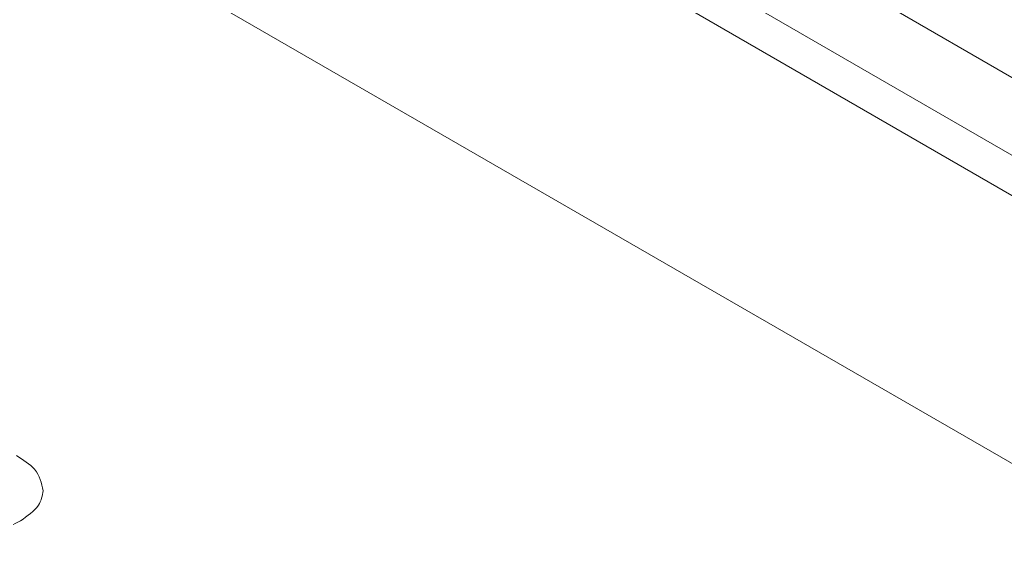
# Model space of a CAD drawing. Header units: millimetres. Extents: x 169 to 14583, y -399 to 10804.
# Drawn here: x 11626.32 to 11656.34, y 7149.58 to 7166.07 of the extents above; entities that cross this region are included whole.
import ezdxf

# ---------------------------------------------------------------- set-up
doc = ezdxf.new("R2010")
doc.units = ezdxf.units.MM
doc.header["$LTSCALE"] = 35

msp = doc.modelspace()

# ---------------------------------------------------------------- linework, layer by layer
at = {"color": 7, "linetype": 'Continuous', "lineweight": 18}
for p, q in [((11560.27, 7208.133), (11666.336, 7146.903)), ((11599.516, 7197.235), (11666.336, 7158.661)), ((11596.779, 7196.447), (11666.336, 7156.293)), ((11594.954, 7196.276), (11666.336, 7155.068))]:
    msp.add_line(p, q, dxfattribs=at)
for points, knots in [([(11627.036, 7151.728), (11626.988, 7151.956), (11626.901, 7152.365), (11626.427, 7152.669), (11626.218, 7152.804)], [0, 0, 0, 0, 0.558347, 1, 1, 1, 1]), ([(11627.036, 7151.728), (11626.988, 7151.956), (11626.901, 7152.365), (11626.427, 7152.669), (11626.218, 7152.804)], [0, 0, 0, 0, 0.5583473, 1, 1, 1, 1]), ([(11626.34, 7150.809), (11626.557, 7150.96), (11626.946, 7151.229), (11627.009, 7151.575), (11627.036, 7151.728)], [0, 0, 0, 0, 0.559528, 1, 1, 1, 1]), ([(11626.34, 7150.809), (11626.557, 7150.96), (11626.946, 7151.229), (11627.009, 7151.575), (11627.036, 7151.728)], [0, 0, 0, 0, 0.559528, 1, 1, 1, 1]), ([(11624.724, 7150.344), (11625.066, 7150.385), (11625.678, 7150.46), (11626.137, 7150.702), (11626.34, 7150.809)], [0, 0, 0, 0, 0.558534, 1, 1, 1, 1]), ([(11624.724, 7150.344), (11625.066, 7150.385), (11625.678, 7150.46), (11626.137, 7150.702), (11626.34, 7150.809)], [0, 0, 0, 0, 0.558534, 1, 1, 1, 1])]:
    msp.add_open_spline(points, degree=3, knots=knots, dxfattribs=at)

doc.saveas('drawing.dxf')
